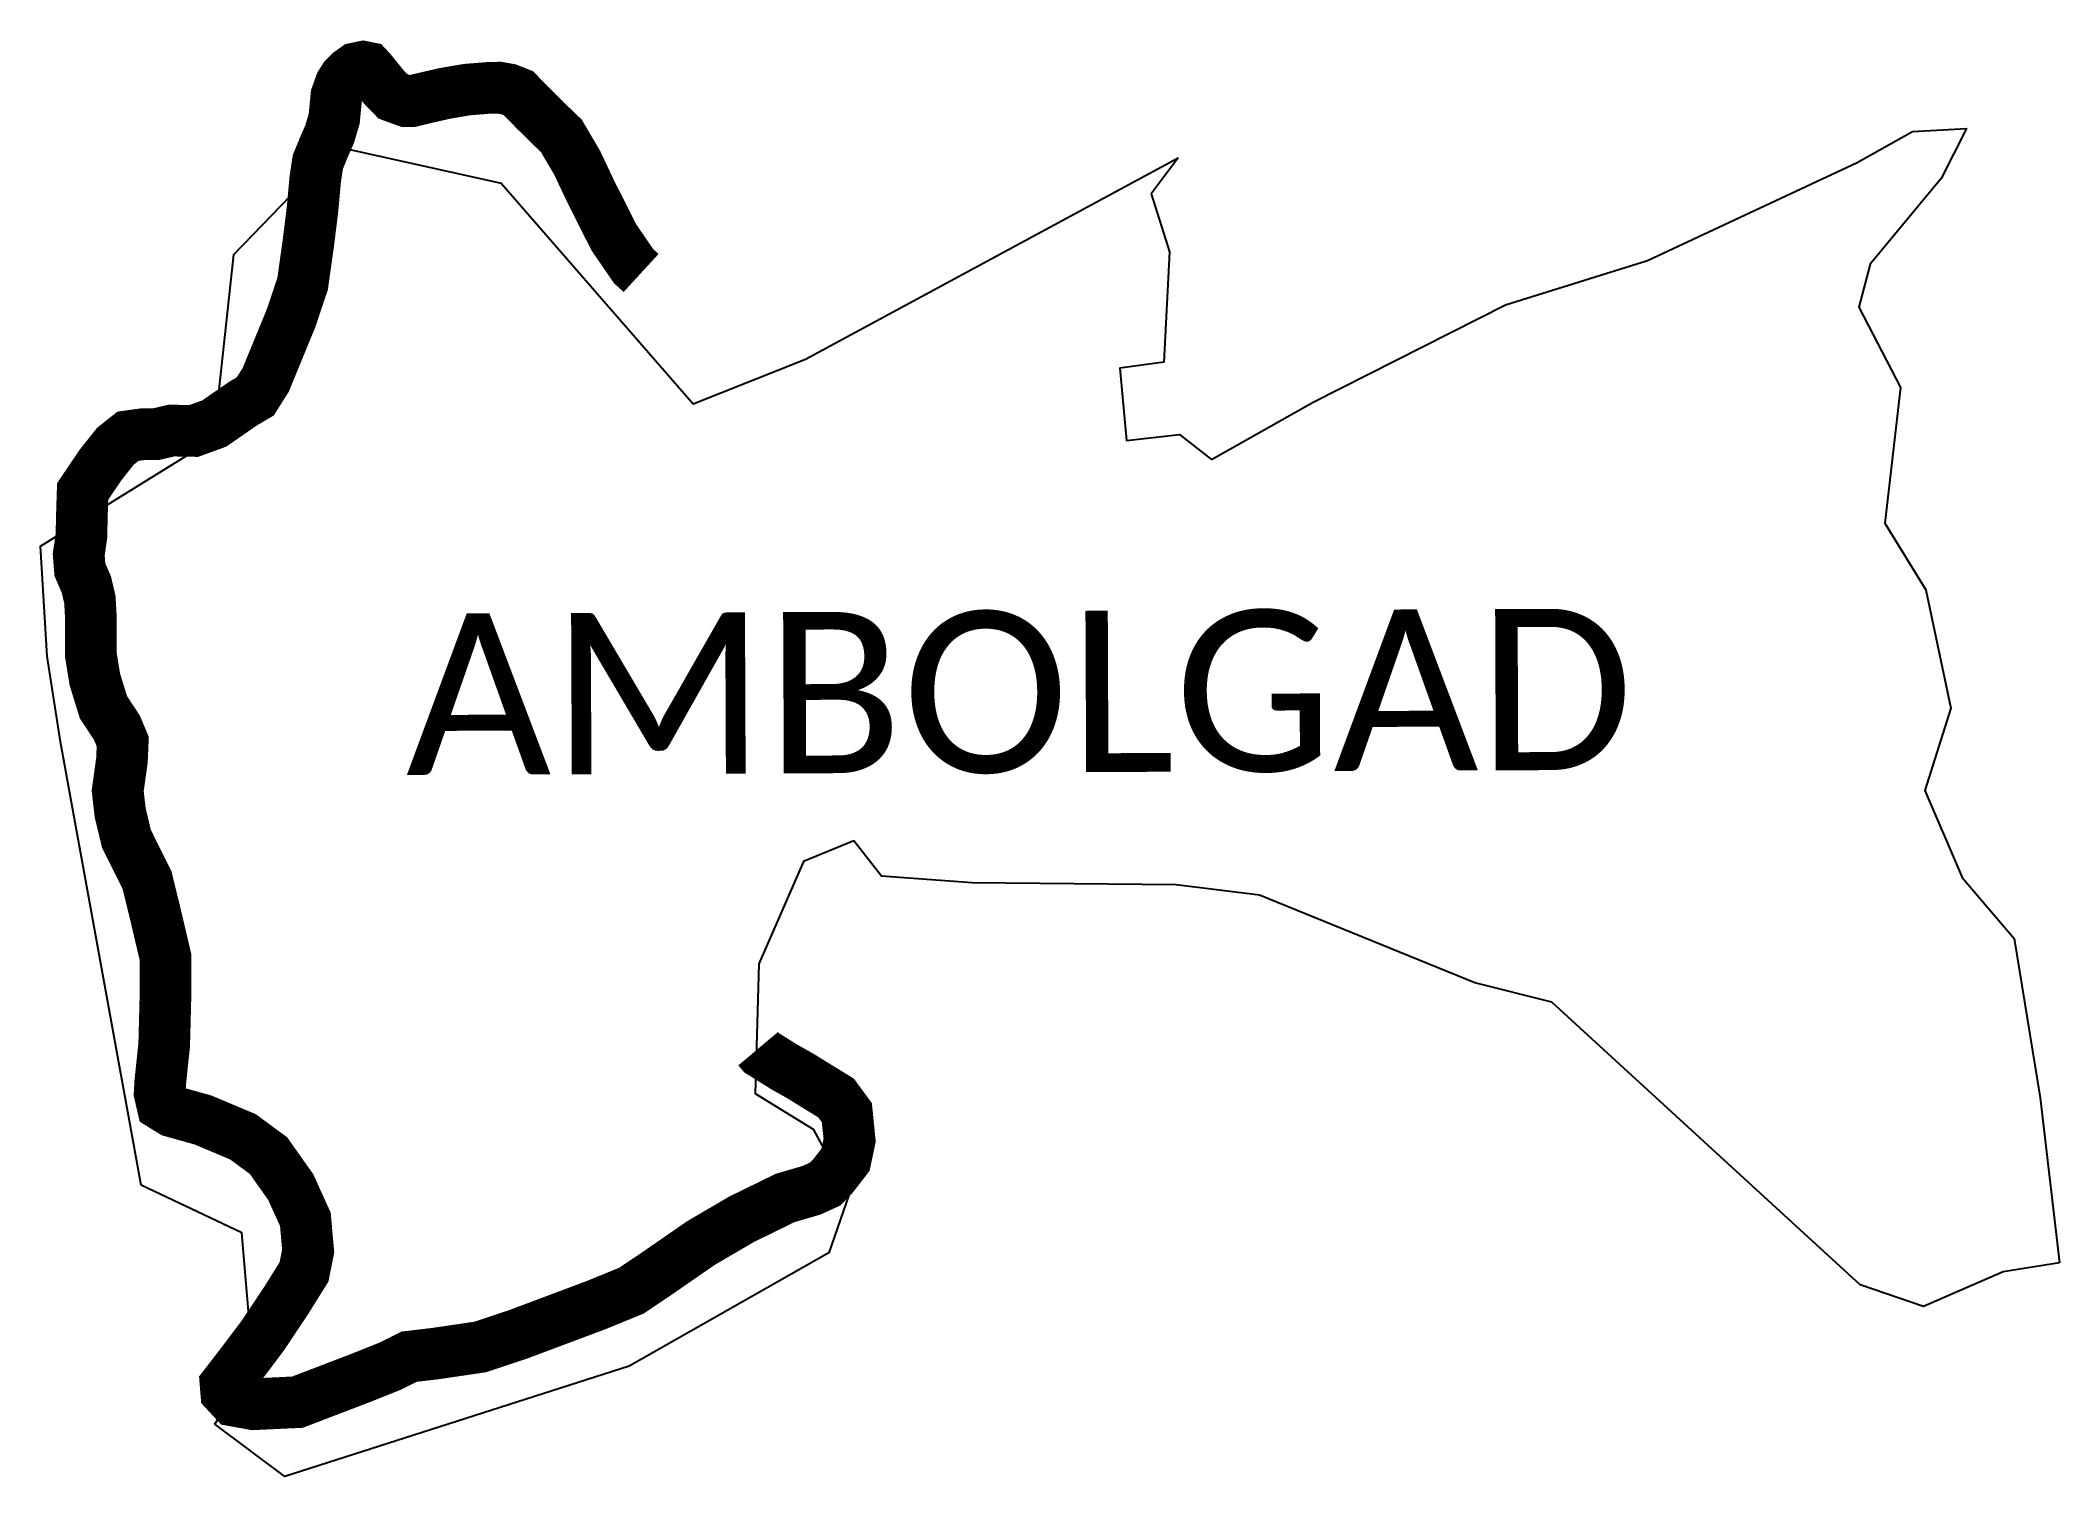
# Model space of a CAD drawing. Header units: metres. Extents: x 321038 to 322991, y 1840017 to 1841407.
import ezdxf

# ---------------------------------------------------------------- set-up
doc = ezdxf.new("R2010")
doc.units = ezdxf.units.M
for name, color, linetype in [('UNPROTECTED', 130, 'Continuous'), ('village', 3, 'Continuous'), ('VILLAGE NAME', 250, 'Continuous')]:
    doc.layers.add(name, color=color, linetype=linetype)
doc.styles.get("Standard").update_dxf_attribs({"font": 'simplex.shx'})

msp = doc.modelspace()

# ---------------------------------------------------------------- linework, layer by layer
at = {"layer": 'UNPROTECTED', "const_width": 50, "flags": 128}
msp.add_lwpolyline([(321618.9, 1841181.7), (321611.6, 1841188.4), (321592.6, 1841216.1), (321570.2, 1841260.5), (321556.8, 1841288.8), (321541.7, 1841314.4), (321527, 1841328.6), (321515.2, 1841340.3), (321500.1, 1841355.7), (321490.6, 1841359.4), (321481.6, 1841361), (321473, 1841360.9), (321450.5, 1841359.1), (321429.3, 1841355.5), (321412.6, 1841351.7), (321396.8, 1841347.9), (321391.7, 1841347.9), (321378.8, 1841352.6), (321370.6, 1841361), (321361.2, 1841372.6), (321357.5, 1841377.2), (321354.6, 1841380.3), (321350, 1841381.2), (321342.8, 1841379.7), (321337.3, 1841375.8), (321332.2, 1841370.8), (321328.3, 1841364.7), (321324.1, 1841353.1), (321322, 1841331), (321317.6, 1841316.2), (321312, 1841303.4), (321306.2, 1841289.2), (321303.7, 1841273.1), (321300.9, 1841242.5), (321296.9, 1841210.3), (321291.4, 1841171.2), (321280.2, 1841137.9), (321255.7, 1841078.3), (321245.6, 1841062.3), (321234, 1841055.5), (321205.9, 1841036.1), (321186.1, 1841028.9), (321164.6, 1841029.3), (321149.2, 1841025.7), (321136.3, 1841025.7), (321122.5, 1841023.8), (321110.3, 1841014.1), (321096.2, 1840996.4), (321078.6, 1840970.4), (321078, 1840952.1), (321077.4, 1840927.4), (321074.8, 1840909.3), (321075.9, 1840894.8), (321082.2, 1840880.3), (321085.6, 1840865.7), (321086.6, 1840847.8), (321086.6, 1840811.9), (321090.4, 1840788.5), (321098.7, 1840761.7), (321111.7, 1840741.9), (321117.4, 1840728.4), (321116.6, 1840710.2), (321112.5, 1840680.8), (321114.9, 1840659.6), (321121, 1840634.3), (321140.9, 1840594.4), (321149.3, 1840560), (321158.8, 1840519.7), (321158.8, 1840484.9), (321157.5, 1840435), (321153.7, 1840399.1), (321153.1, 1840388.3), (321155.8, 1840376.5), (321165.2, 1840370.7), (321195.2, 1840362.3), (321233.7, 1840346.1), (321258.4, 1840327.9), (321279.9, 1840297.5), (321294.1, 1840266.2), (321296.8, 1840235.6), (321292.8, 1840215.4), (321275.9, 1840188.4), (321253, 1840154), (321231.4, 1840125.3), (321216.9, 1840106.6), (321217.5, 1840099.2), (321225.3, 1840090.8), (321244.2, 1840087.4), (321286.4, 1840089.4), (321346.5, 1840112.4), (321376.3, 1840124.3), (321394.5, 1840133.4), (321419.9, 1840136.4), (321463.4, 1840142.8), (321498.8, 1840154.6), (321575.4, 1840183.3), (321609.4, 1840197.2), (321635, 1840214.4), (321676.9, 1840243.4), (321716.3, 1840266.4), (321758.2, 1840286.9), (321783.8, 1840294.4), (321797, 1840300.4), (321805.1, 1840308.9), (321816.7, 1840323.9), (321820.7, 1840342.8), (321818, 1840369.4), (321807.6, 1840383.6), (321772.5, 1840405.2), (321756.9, 1840414), (321735.3, 1840427.5), (321732.1, 1840431.3)], dxfattribs=at)
at = {"layer": 'village', "flags": 128}
msp.add_lwpolyline([(322138.5, 1841293), (322112.4, 1841258.3)], dxfattribs=at)
at = {"layer": 'village', "color": 3, "true_color": 0x00ff00}
for points in [[(322112.4, 1841258.3, 0), (322130.2, 1841202.1, 0), (322124.7, 1841095.4, 0), (322082.1, 1841089.5, 0), (322088.7, 1841019.8, 0), (322139.7, 1841025.5, 0), (322170.7, 1841001.3, 0), (322269.2, 1841056.6, 0), (322455.1, 1841150.9, 0), (322592.5, 1841193.9, 0), (322795.4, 1841288.7, 0), (322849, 1841318.5, 0), (322901.4, 1841321.4, 0), (322876.9, 1841273.2, 0), (322808, 1841190.2, 0), (322797.1, 1841148.7, 0), (322837.3, 1841070.9, 0), (322822.4, 1840939.7, 0), (322861.8, 1840875.3, 0), (322886, 1840760.6, 0), (322860.9, 1840681, 0), (322897.1, 1840597, 0), (322947.4, 1840538, 0), (322972.4, 1840383.8, 0), (322991.4, 1840224.3, 0)], [(322991.4, 1840224.3, 0), (322936.8, 1840215.6, 0), (322859.6, 1840182, 0), (322798.4, 1840202.9, 0), (322500.2, 1840476.4, 0), (322425.7, 1840495.1, 0), (322217.1, 1840579.9, 0), (322136.5, 1840589.9, 0), (321939.2, 1840591.7, 0), (321851.5, 1840598.1, 0), (321824.7, 1840632.3, 0), (321776.1, 1840612.3, 0), (321732.7, 1840513.5, 0), (321729.4, 1840388, 0), (321785.3, 1840353.6, 0), (321819.8, 1840289.5, 0), (321800.4, 1840234, 0), (321607.5, 1840124.3, 0), (321274.3, 1840017.4, 0), (321206.5, 1840068.1, 0), (321243.4, 1840128.1, 0), (321232.7, 1840253.1, 0), (321135.3, 1840299.2, 0), (321057.2, 1840728.3, 0), (321044.2, 1840811.2, 0), (321037.7, 1840917.6, 0), (321205.5, 1841021.4, 0), (321224.8, 1841199.6, 0), (321325.5, 1841303.8, 0), (321483.5, 1841268.7, 0), (321669.2, 1841055.3, 0), (321778, 1841098.2, 0), (322138.5, 1841293, 0)]]:
    msp.add_polyline3d(points, dxfattribs=at)

# ---------------------------------------------------------------- texts
at = {"layer": 'VILLAGE NAME', "insert": (321390.7, 1840852.1), "char_height": 155.989, "attachment_point": 1, "rotation": 0.2435}
msp.add_mtext_dynamic_manual_height_columns('{\\fCalibri|b0|i0|c0|p34;AMBOLGAD}', width=1385.684, gutter_width=779.9, heights=[0], dxfattribs=at)

doc.saveas('drawing.dxf')
